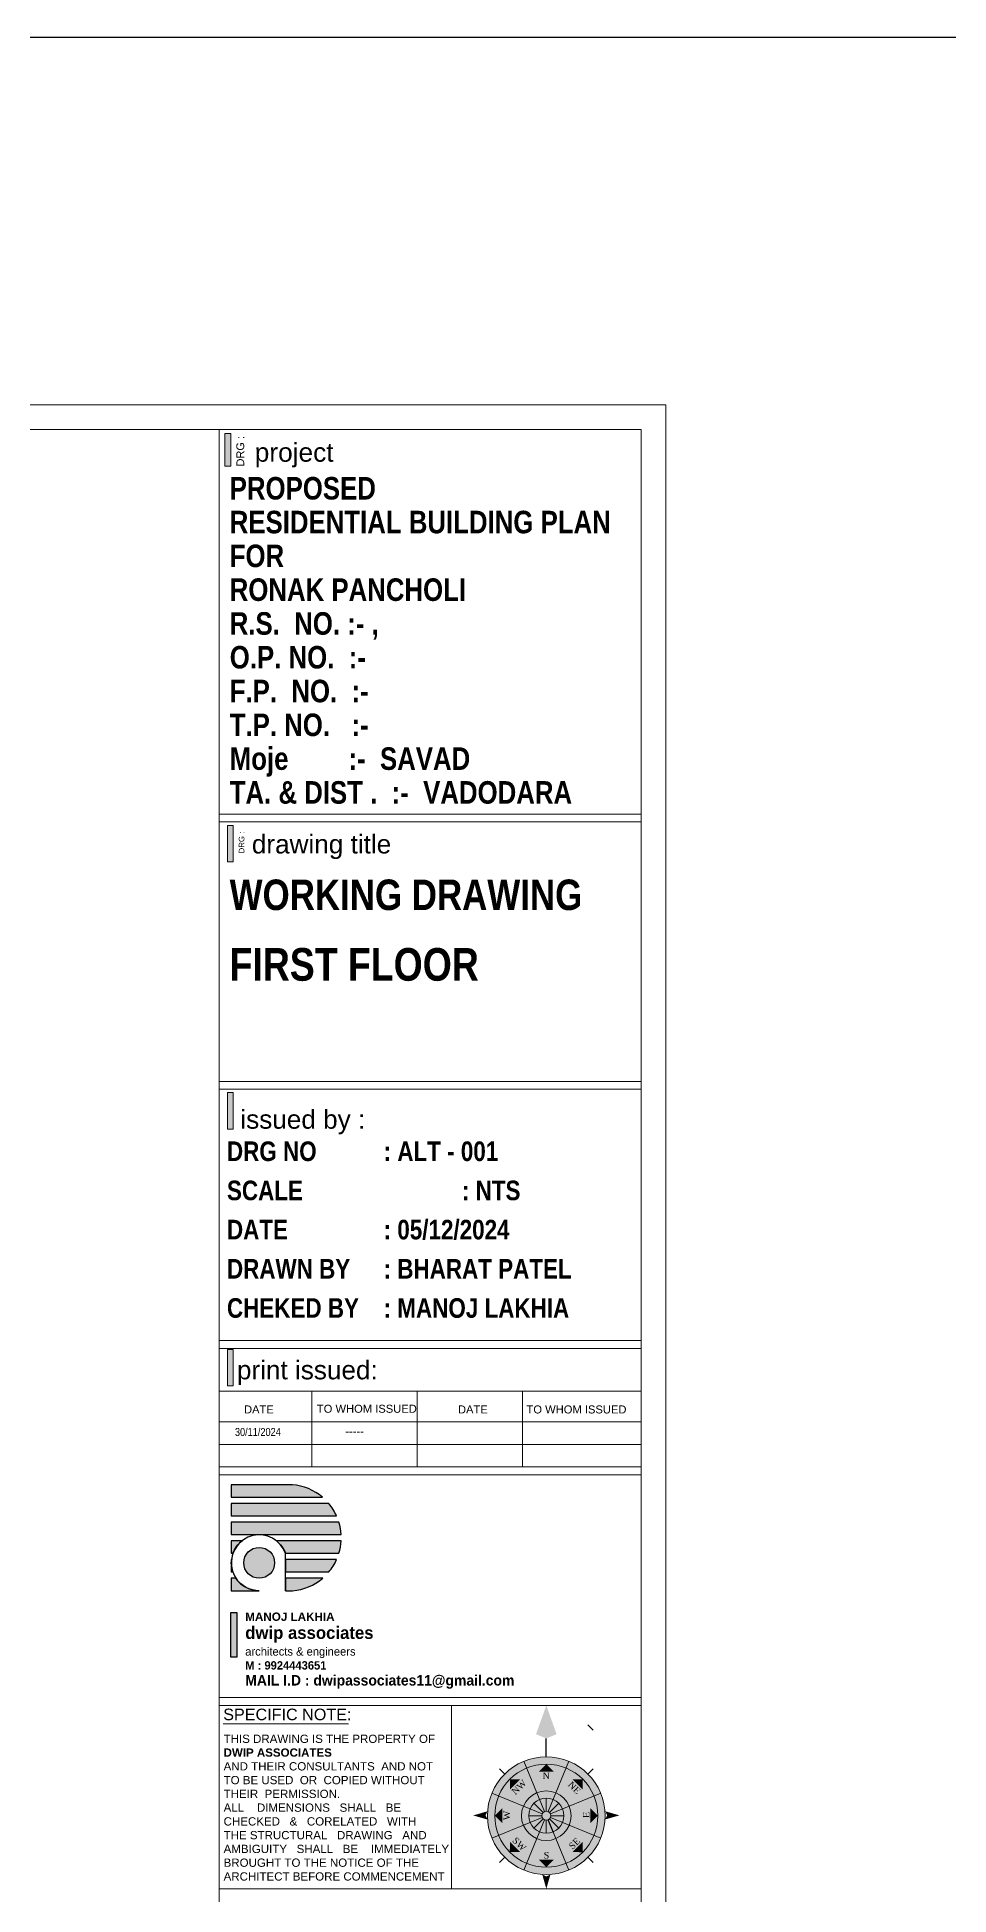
# Model space of a CAD drawing. Header units: millimetres. Extents: x 56222 to 120458, y -162468 to -121287.
# Drawn here: x 115255 to 115512, y -159368 to -158844 of the extents above; entities that cross this region are included whole.
import ezdxf
from ezdxf.enums import TextEntityAlignment as Align

# ---------------------------------------------------------------- set-up
doc = ezdxf.new("R2010")
doc.units = ezdxf.units.MM
doc.header["$MEASUREMENT"] = 0
for name, color, linetype, lineweight in [('plot boundary', 26, 'Continuous', 30), ('STAIRCASE', 45, 'Continuous', 25), ('X_SHEET', 7, 'Continuous', 9)]:
    doc.layers.add(name, color=color, linetype=linetype, lineweight=lineweight)
doc.styles.add("AR_0'-0", font='arial.ttf')
doc.styles.add('AR_6', font='arial.ttf', dxfattribs={"height": 6})
doc.styles.add("Cn_BT_0'-0", font='swissc.ttf')
doc.styles.add('DUTCH801', font='dutcheb.ttf', dxfattribs={"height": 6.5})
doc.styles.add('KATHA', font='swissc.ttf')
doc.styles.get("Standard").update_dxf_attribs({"font": 'arial.ttf', "height": 6})

# ---------------------------------------------------------------- blocks, each defined once
blk = doc.blocks.new('NORTH')
h = blk.add_hatch(color=9)
h.set_gradient(color1=(201, 201, 201), color2=(237, 237, 237), one_color=1, tint=0.93, name='SPHERICAL')
edge = h.paths.add_edge_path()
edge.add_arc((329168.36, -156620.06), 24.14, 0, 360)
at = {"layer": 'X_SHEET'}
for color, points in [(224, [(329168.39, -156574.83), (329168.37, -156588.36), (329164.15, -156586.66)]), (230, [(329172.6, -156586.67), (329168.37, -156588.36), (329168.39, -156574.83)]), (47, [(329165.31, -156601.96), (329168.36, -156598.92), (329171.4, -156601.97)]), (47, [(329153.43, -156609.39), (329153.44, -156605.09), (329157.74, -156605.09)]), (47, [(329179.03, -156605.13), (329183.33, -156605.13), (329183.33, -156609.44)]), (47, [(329147.22, -156620.03), (329150.27, -156616.99), (329150.26, -156623.08)]), (47, [(329186.45, -156623.1), (329186.46, -156617.01), (329189.5, -156620.06)]), (224, [(329143.42, -156619.93), (329144.27, -156618.24), (329138.35, -156619.94)]), (230, [(329144.27, -156621.62), (329143.42, -156619.93), (329138.35, -156619.94)]), (230, [(329192.45, -156621.62), (329193.3, -156619.93), (329198.37, -156619.94)]), (224, [(329193.3, -156619.93), (329192.46, -156618.24), (329198.37, -156619.94)]), (47, [(329153.39, -156634.98), (329153.4, -156630.68), (329157.7, -156634.99)]), (47, [(329178.98, -156635.02), (329183.29, -156630.72), (329183.29, -156635.03)]), (47, [(329171.38, -156638.16), (329165.29, -156638.15), (329168.33, -156641.2)]), (230, [(329166.68, -156644.13), (329168.37, -156644.98), (329168.36, -156650.06)]), (224, [(329168.37, -156644.98), (329170.06, -156644.14), (329168.36, -156650.06)])]:
    blk.add_hatch(color=color, dxfattribs=at).paths.add_polyline_path(points)
at = {"color": 254, "lineweight": 5}
for p, q in [((329185.43, -156582.85), (329187.55, -156584.97)), ((329167.03, -156618.73), (329163.29, -156614.98)), ((329168.36, -156618.18), (329168.36, -156612.88)), ((329169.69, -156618.73), (329173.44, -156614.98)), ((329166.49, -156620.06), (329161.19, -156620.06)), ((329167.03, -156621.39), (329163.29, -156625.13)), ((329168.36, -156621.93), (329168.36, -156627.23)), ((329169.69, -156621.39), (329173.44, -156625.13)), ((329170.24, -156620.06), (329175.54, -156620.06))]:
    blk.add_line(p, q, dxfattribs=at)
at = {"color": 250, "lineweight": 9}
for p, q in [((329151.3, -156602.99), (329149.18, -156600.87)), ((329167.64, -156618.32), (329159.12, -156597.75)), ((329169.08, -156618.32), (329177.6, -156597.75)), ((329185.43, -156602.99), (329187.55, -156600.87)), ((329146.06, -156610.82), (329166.63, -156619.34)), ((329170.1, -156619.34), (329190.67, -156610.82)), ((329146.06, -156629.3), (329166.63, -156620.78)), ((329159.12, -156642.36), (329167.64, -156621.79)), ((329177.6, -156642.36), (329169.08, -156621.79)), ((329170.1, -156620.78), (329190.67, -156629.3)), ((329151.3, -156637.13), (329149.18, -156639.25)), ((329185.43, -156637.13), (329187.55, -156639.25))]:
    blk.add_line(p, q, dxfattribs=at)
at = {"color": 1}
blk.add_line((329171.11, -156626.69), (329169.08, -156621.79), dxfattribs=at)
at = {"lineweight": 9}
for radius in [24.14, 21.14, 10.18, 7.18, 1.88]:
    blk.add_circle((329168.36, -156620.06), radius, dxfattribs=at)
at = {"layer": 'X_SHEET', "color": 29, "linetype": 'Continuous', "lineweight": 25}
blk.add_line((329168.36, -156595.92), (329168.37, -156588.36), dxfattribs=at)
at = {"layer": 'X_SHEET', "color": 26, "linetype": 'ByBlock', "lineweight": -2, "style": 'DUTCH801'}
for s, rotation, p in [('N', 359.9141, (329168.3, -156602.36)), ('NW', 44.9141, (329156.19, -156607.39)), ('SE', 44.9141, (329178.93, -156630.51)), ('S', 359.9141, (329168.41, -156634.95))]:
    blk.add_text(s, height=2.7, rotation=rotation, dxfattribs=at).set_placement(p, align=Align.TOP_CENTER)
for s, rotation, p in [('NE', 314.9141, (329178.93, -156609.55)), ('W', 89.9141, (329153.45, -156619.96)), ('E', 89.9141, (329186.06, -156619.76)), ('SW', 314.9141, (329156.33, -156632.65))]:
    blk.add_text(s, height=2.7, rotation=rotation, dxfattribs=at).set_placement(p, align=Align.CENTER)
blk = doc.blocks.new('logo')
at = {"layer": 'STAIRCASE', "linetype": 'Continuous', "ltscale": 15}
h = blk.add_hatch(color=0, dxfattribs=at)
edge = h.paths.add_edge_path()
edge.add_line((52190.2, -8438.8), (52131.5, -8438.8))
edge.add_line((52131.5, -8438.8), (52131.5, -8450.8))
edge.add_line((52131.5, -8450.8), (52219.1, -8450.8))
edge.add_arc((52186.1, -8489.7), 51, 49.5898, 85.3906)
edge = h.paths.add_edge_path()
edge.add_line((52225, -8456.8), (52131.5, -8456.8))
edge.add_line((52131.5, -8456.8), (52131.5, -8468.8))
edge.add_line((52131.5, -8468.8), (52232.6, -8468.8))
edge.add_arc((52186.1, -8489.7), 51, 24.196, 40.1809)
edge = h.paths.add_edge_path()
edge.add_line((52234.8, -8474.7), (52131.5, -8474.7))
edge.add_line((52131.5, -8474.7), (52131.5, -8486.7))
edge.add_line((52131.5, -8486.7), (52237, -8486.7))
edge.add_arc((52186.1, -8489.7), 51, 3.3421, 17.076)
edge = h.paths.add_edge_path()
edge.add_line((52237, -8492.6), (52174.8, -8492.6))
edge.add_arc((52158.3, -8513.7), 26.8, 19.8001, 51.8901, ccw=False)
edge.add_line((52183.5, -8504.6), (52234.8, -8504.6))
edge.add_arc((52186.1, -8489.7), 51, 342.9464, 356.6794)
edge = h.paths.add_edge_path()
edge.add_line((52232.6, -8510.5), (52183.5, -8510.5))
edge.add_line((52183.5, -8510.5), (52183.5, -8522.5))
edge.add_line((52183.5, -8522.5), (52225.1, -8522.5))
edge.add_arc((52186.1, -8489.7), 51, 319.8472, 335.8275)
edge = h.paths.add_edge_path()
edge.add_line((52219.2, -8528.5), (52183.5, -8528.5))
edge.add_line((52183.5, -8528.5), (52183.5, -8540.5))
edge.add_line((52183.5, -8540.5), (52190.4, -8540.5))
edge.add_arc((52186.1, -8489.7), 51, 274.8693, 310.4434)
edge = h.paths.add_edge_path()
edge.add_line((52136, -8528.5), (52131.5, -8528.5))
edge.add_line((52131.5, -8528.5), (52131.5, -8540.5))
edge.add_line((52131.5, -8540.5), (52158.3, -8540.5))
edge.add_arc((52158.3, -8513.7), 26.8, 213.4982, 270, ccw=False)
edge = h.paths.add_edge_path()
edge.add_line((52131.5, -8513.7), (52131.5, -8522.5))
edge.add_line((52131.5, -8522.5), (52133, -8522.5))
edge.add_arc((52158.3, -8513.7), 26.8, 180, 199.307, ccw=False)
edge = h.paths.add_edge_path()
edge.add_line((52131.7, -8510.5), (52131.5, -8510.5))
edge.add_line((52131.5, -8510.5), (52131.5, -8513.7))
edge.add_arc((52158.3, -8513.7), 26.8, 173.2545, 180, ccw=False)
edge = h.paths.add_edge_path()
edge.add_line((52141.8, -8492.6), (52131.5, -8492.6))
edge.add_line((52131.5, -8492.6), (52131.5, -8504.6))
edge.add_line((52131.5, -8504.6), (52133.1, -8504.6))
edge.add_arc((52158.3, -8513.7), 26.8, 128.1099, 160.1999, ccw=False)
edge = h.paths.add_edge_path()
edge.add_arc((52158.3, -8513.7), 14.8, 0, 360)
at = {"layer": 'STAIRCASE', "color": 0, "linetype": 'Continuous', "ltscale": 15}
blk.add_line((52183.5, -8540.5), (52183.5, -8504.6), dxfattribs=at)
for points in [[(52190.2, -8438.8), (52131.5, -8438.8), (52131.5, -8450.8), (52219.1, -8450.8, 0.157494)], [(52225, -8456.8), (52131.5, -8456.8), (52131.5, -8468.8), (52232.6, -8468.8, 0.06986)], [(52234.8, -8474.7), (52131.5, -8474.7), (52131.5, -8486.7), (52237, -8486.7, 0.059998)], [(52141.8, -8492.6), (52131.5, -8492.6), (52131.5, -8504.6), (52133.1, -8504.6, -0.140942)], [(52237, -8492.6), (52174.8, -8492.6, -0.140942), (52183.5, -8504.6), (52234.8, -8504.6, 0.059993)], [(52131.7, -8510.5), (52131.5, -8510.5), (52131.5, -8513.7, -0.029441)], [(52131.5, -8513.7), (52131.5, -8522.5), (52133, -8522.5, -0.084443)], [(52232.6, -8510.5), (52183.5, -8510.5), (52183.5, -8522.5), (52225.1, -8522.5, 0.069841)], [(52136, -8528.5), (52131.5, -8528.5), (52131.5, -8540.5), (52158.3, -8540.5, -0.251655)], [(52219.2, -8528.5), (52183.5, -8528.5), (52183.5, -8540.5), (52190.4, -8540.5, 0.15648)]]:
    blk.add_lwpolyline(points, format="xyb", close=True, dxfattribs=at)
blk.add_circle((52158.3, -8513.7), 14.8, dxfattribs=at)
blk.add_arc((52158.3, -8513.7), 26.8, 19.8001, 270, dxfattribs=at)

msp = doc.modelspace()

# ---------------------------------------------------------------- hatches: boundary and pattern name
at = {"layer": 'STAIRCASE', "linetype": 'Continuous', "ltscale": 15}
msp.add_hatch(color=251, dxfattribs=at).paths.add_polyline_path([(115309.67567, -159288.66083), (115311.39652, -159288.66083), (115311.39652, -159301.24608), (115309.67567, -159301.24608)])
at = {"layer": 'X_SHEET', "ltscale": 0.25}
h = msp.add_hatch(color=0, dxfattribs=at)
h.dxf.hatch_style = 1
h.paths.add_polyline_path([(115310.30353, -159066.48743), (115308.70147, -159066.48743), (115308.70147, -159076.79164), (115310.30353, -159076.79164)])
h = msp.add_hatch(color=0, dxfattribs=at)
h.dxf.hatch_style = 1
h.paths.add_polyline_path([(115310.30361, -159141.92599), (115308.70155, -159141.92599), (115308.70155, -159152.2302), (115310.30361, -159152.2302)])
h = msp.add_hatch(color=0, dxfattribs=at)
h.dxf.hatch_style = 1
h.paths.add_polyline_path([(115310.30018, -159214.3989), (115308.69812, -159214.3989), (115308.69812, -159224.70311), (115310.30018, -159224.70311)])

# ---------------------------------------------------------------- linework, layer by layer
at = {"layer": 'plot boundary', "color": 251, "ltscale": 0.25}
msp.add_lwpolyline([(115309.67567, -159288.66083), (115311.39652, -159288.66083), (115311.39652, -159301.24608), (115309.67567, -159301.24608)], close=True, dxfattribs=at)
at = {"layer": 'X_SHEET', "color": 0, "linetype": 'Continuous', "lineweight": 9}
for p, q in [((115306.35472, -159226.22159), (115425.49395, -159226.22159)), ((115332.49067, -159226.22159), (115332.49067, -159247.58646)), ((115362.26695, -159226.22159), (115362.26695, -159247.58646)), ((115392.03249, -159226.22159), (115392.03249, -159247.58646)), ((115425.49395, -159234.87589), (115306.35538, -159234.87589)), ((115425.49395, -159241.23117), (115306.35606, -159241.23117))]:
    msp.add_line(p, q, dxfattribs=at)
at = {"layer": 'X_SHEET', "linetype": 'Continuous'}
msp.add_line((115307.53447, -159320.03878), (115342.85118, -159320.03878), dxfattribs=at)
at = {"layer": 'X_SHEET', "color": 5, "lineweight": 30}
msp.add_lwpolyline([(113576.41025, -158844.0278), (116516.02946, -158844.0278), (116516.02946, -160541.61207), (113576.41025, -160541.61207)], close=True, dxfattribs=at)
at = {"layer": 'X_SHEET'}
for points in [[(115432.49733, -159482.74353), (114665.34896, -159482.74353), (114665.34896, -158947.81072), (115432.49733, -158947.81072)], [(115425.49733, -159475.74353), (114672.34896, -159475.74353), (114672.34896, -158954.81072), (115425.49733, -158954.81072)], [(115306.35673, -159063.28844), (115425.49729, -159063.28844), (115425.49734, -158954.81072), (115306.35673, -158954.81072)], [(115306.35673, -158954.81072), (115425.49729, -158954.81072), (115425.49741, -159475.74353), (115306.35685, -159475.74353)], [(115425.49734, -159065.496), (115306.35673, -159065.496), (115306.35673, -159138.74533), (115425.49734, -159138.74533)], [(115306.35673, -159140.95289), (115425.49734, -159140.95289), (115425.49734, -159211.92838), (115306.35673, -159211.92838)], [(115306.35673, -159247.58646), (115425.49395, -159247.58646), (115425.49395, -159214.13594), (115306.35673, -159214.13594)], [(115306.35673, -159249.79402), (115425.49734, -159249.79402), (115425.49734, -159312.66245), (115306.35673, -159312.66245)], [(115371.9977, -159366.64744), (115306.35673, -159366.64744), (115306.35673, -159314.87), (115371.9977, -159314.87)], [(115306.35673, -159366.64744), (115425.49734, -159366.64744), (115425.49734, -159314.87), (115306.35673, -159314.87)]]:
    msp.add_lwpolyline(points, close=True, dxfattribs=at)
at = {"layer": 'X_SHEET', "color": 0, "ltscale": 0.25}
for points in [[(115308.00988, -158955.86833), (115309.64586, -158955.86833), (115309.64586, -158965.07717), (115308.00988, -158965.07717)], [(115308.70147, -159066.48743), (115310.30353, -159066.48743), (115310.30353, -159076.79164), (115308.70147, -159076.79164)], [(115308.70155, -159141.92599), (115310.30361, -159141.92599), (115310.30361, -159152.2302), (115308.70155, -159152.2302)], [(115308.69812, -159214.3989), (115310.30018, -159214.3989), (115310.30018, -159224.70311), (115308.69812, -159224.70311)]]:
    msp.add_lwpolyline(points, close=True, dxfattribs=at)
msp.add_solid([(115309.64586, -158965.07717), (115308.00988, -158965.07717), (115309.64586, -158955.86833), (115308.00988, -158955.86833)], dxfattribs=at)

# ---------------------------------------------------------------- block references
at = {"xscale": 0.6882641349497078, "yscale": 0.6882641349497078, "zscale": 0.6882641349497078, "rotation": 0.02728220589949871}
msp.add_blockref('NORTH', (-111207.34036, -51657.92211), dxfattribs=at)
at = {"layer": 'STAIRCASE', "color": 251, "linetype": 'Continuous', "xscale": 0.2942633925449627, "yscale": 0.2942633925449627, "zscale": 0.2942633925449627}
msp.add_blockref('logo', (99969.40043, -156769.36127), dxfattribs=at)

# ---------------------------------------------------------------- texts
at = {"layer": 'plot boundary', "color": 251, "ltscale": 0.25, "insert": (115313.73493, -159288.66083), "char_height": 3.5311607, "attachment_point": 1}
msp.add_mtext('{\\fArial|b1|i0|c0|p34;\\H0.6667x;MANOJ LAKHIA\\fBankGothic Lt BT|b1|i0|c0|p34;\\P\\fBankGothic Md BT|b1|i0|c0|p34;\\H1.5x;dwip associates\\P\\fBankGothic Lt BT|b0|i0|c0|p34;\\H0.6667x;architects & engineers\\P\\fStylus BT|b1|i0|c0|p34;\\H0.9999x;M : 9924443651\\P\\H1.25x;MAIL I.D : dwipassociates11@gmail.com}', dxfattribs=at)
at = {"layer": 'X_SHEET', "color": 0, "ltscale": 0.25, "insert": (115311.23164, -158965.18708), "char_height": 2.211991, "width": 9.483907, "attachment_point": 1, "rotation": 90, "style": "AR_0'-0"}
msp.add_mtext('DRG :', dxfattribs=at)
at = {"layer": 'X_SHEET', "color": 0, "ltscale": 0.25, "attachment_point": 1}
for s, insert, char_height, style in [('{\\fSwis721 Ex BT|b0|i0|c0|p34;project}', (115316.41679, -158958.55111), 5.308778, 'AR_6'), ('{\\fSwis721 Cn BT|b1|i0|c0|p34;FIRST FLOOR}', (115309.32028, -159101.12704), 9.2144453, 'KATHA')]:
    msp.add_mtext(s, dxfattribs=dict(at, insert=insert, char_height=char_height, style=style))
at = {"layer": 'X_SHEET', "color": 0, "linetype": 'Continuous', "attachment_point": 1, "style": "Cn_BT_0'-0"}
for s, insert, char_height, line_spacing_factor in [('{\\fSwis721 Cn BT|b1|i0|c0|p34;PROPOSED\\PRESIDENTIAL BUILDING PLAN\\PFOR\\P\\C5;RONAK PANCHOLI  \\C1; \\C29;\\P\\C0;R.S.  NO. :- , \\PO.P. NO.  :-      \\PF.P.  NO.  :-          \\PT.P. NO.   :-  \\PMoje ^I    :-  SAVAD\\PTA. & DIST .  :-  VADODARA}', (115309.34957, -158968.17073), 6.3574351, 0.9), ('\\A1;{\\fSwis721 Cn BT|b1|i0|c0|p34;DRG NO ^I: ALT - 001\\PSCALE ^I^I: NTS\\PDATE ^I^I: 05/12/2024\\P\\A0;DRAWN BY ^I: BHARAT PATEL\\PCHEKED BY ^I: MANOJ LAKHIA}', (115308.571, -159155.70412), 5.5286672, 1.2)]:
    msp.add_mtext(s, dxfattribs=dict(at, insert=insert, char_height=char_height, line_spacing_factor=line_spacing_factor))
at = {"layer": 'X_SHEET', "color": 0, "ltscale": 0.25, "insert": (115311.90771, -159074.40334), "char_height": 1.584052, "attachment_point": 1, "rotation": 90}
msp.add_mtext('DRG :', dxfattribs=at)
at = {"layer": 'X_SHEET', "color": 0, "ltscale": 0.25, "char_height": 5.2801729, "attachment_point": 1}
for s, insert in [('{\\fSwis721 Ex BT|b0|i0|c0|p34;drawing title}', (115315.59649, -159069.14606)), ('issued by :', (115312.35643, -159146.83269)), ('{\\fArial|b0|i0|c0|p34;print issued:}', (115311.37908, -159217.56669))]:
    msp.add_mtext(s, dxfattribs=dict(at, insert=insert))
at = {"layer": 'X_SHEET', "ltscale": 0.25, "insert": (115309.32028, -159081.79311), "char_height": 8.600149, "attachment_point": 1, "style": 'KATHA'}
msp.add_mtext('{\\fSwis721 Cn BT|b1|i0|c0|p34;WORKING DRAWING}', dxfattribs=at)
at = {"layer": 'X_SHEET', "color": 0, "linetype": 'Continuous', "attachment_point": 1}
for s, insert, char_height in [('{\\fArial|b0|i0|c0|p34;DATE}', (115313.39168, -159230.21586), 2.2584194), ('{\\fArial|b0|i0|c0|p34;TO WHOM ISSUED}', (115333.95903, -159230.02153), 2.2584194), ('{\\fArial|b0|i0|c0|p34;DATE}', (115373.79931, -159230.21586), 2.2584194), ('{\\fArial|b0|i0|c0|p34;TO WHOM ISSUED}', (115393.15507, -159230.21586), 2.2584194), ('{\\fArial|b0|i0|c0|p34;-----}', (115341.98044, -159236.37681), 2.2584194), ('THIS DRAWING IS THE PROPERTY OF \\P{\\fArial|b1|i0|c0|p34;\\C59;DWIP ASSOCIATES\\C29; \\fArial|b0|i0|c0|p34;\\P}AND THEIR CONSULTANTS  AND NOT \\PTO BE USED  OR  COPIED WITHOUT \\PTHEIR  PERMISSION.\\PALL    DIMENSIONS   SHALL   BE   \\PCHECKED   &   CORELATED   WITH   \\PTHE STRUCTURAL   DRAWING   AND   \\PAMBIGUITY   SHALL   BE    IMMEDIATELY \\PBROUGHT TO THE NOTICE OF THE \\PARCHITECT BEFORE COMMENCEMENT', (115307.62392, -159323.13769), 2.3302966)]:
    msp.add_mtext(s, dxfattribs=dict(at, insert=insert, char_height=char_height))
at = {"layer": 'X_SHEET', "color": 0, "linetype": 'Continuous', "insert": (115310.82536, -159236.57115), "char_height": 2.258419, "attachment_point": 1, "style": 'KATHA'}
msp.add_mtext('30/11/2024', dxfattribs=at)
at = {"layer": 'X_SHEET', "linetype": 'Continuous', "insert": (115307.51887, -159315.78873), "char_height": 3.2621613, "attachment_point": 1}
msp.add_mtext('SPECIFIC NOTE:', dxfattribs=at)

doc.saveas('drawing.dxf')
